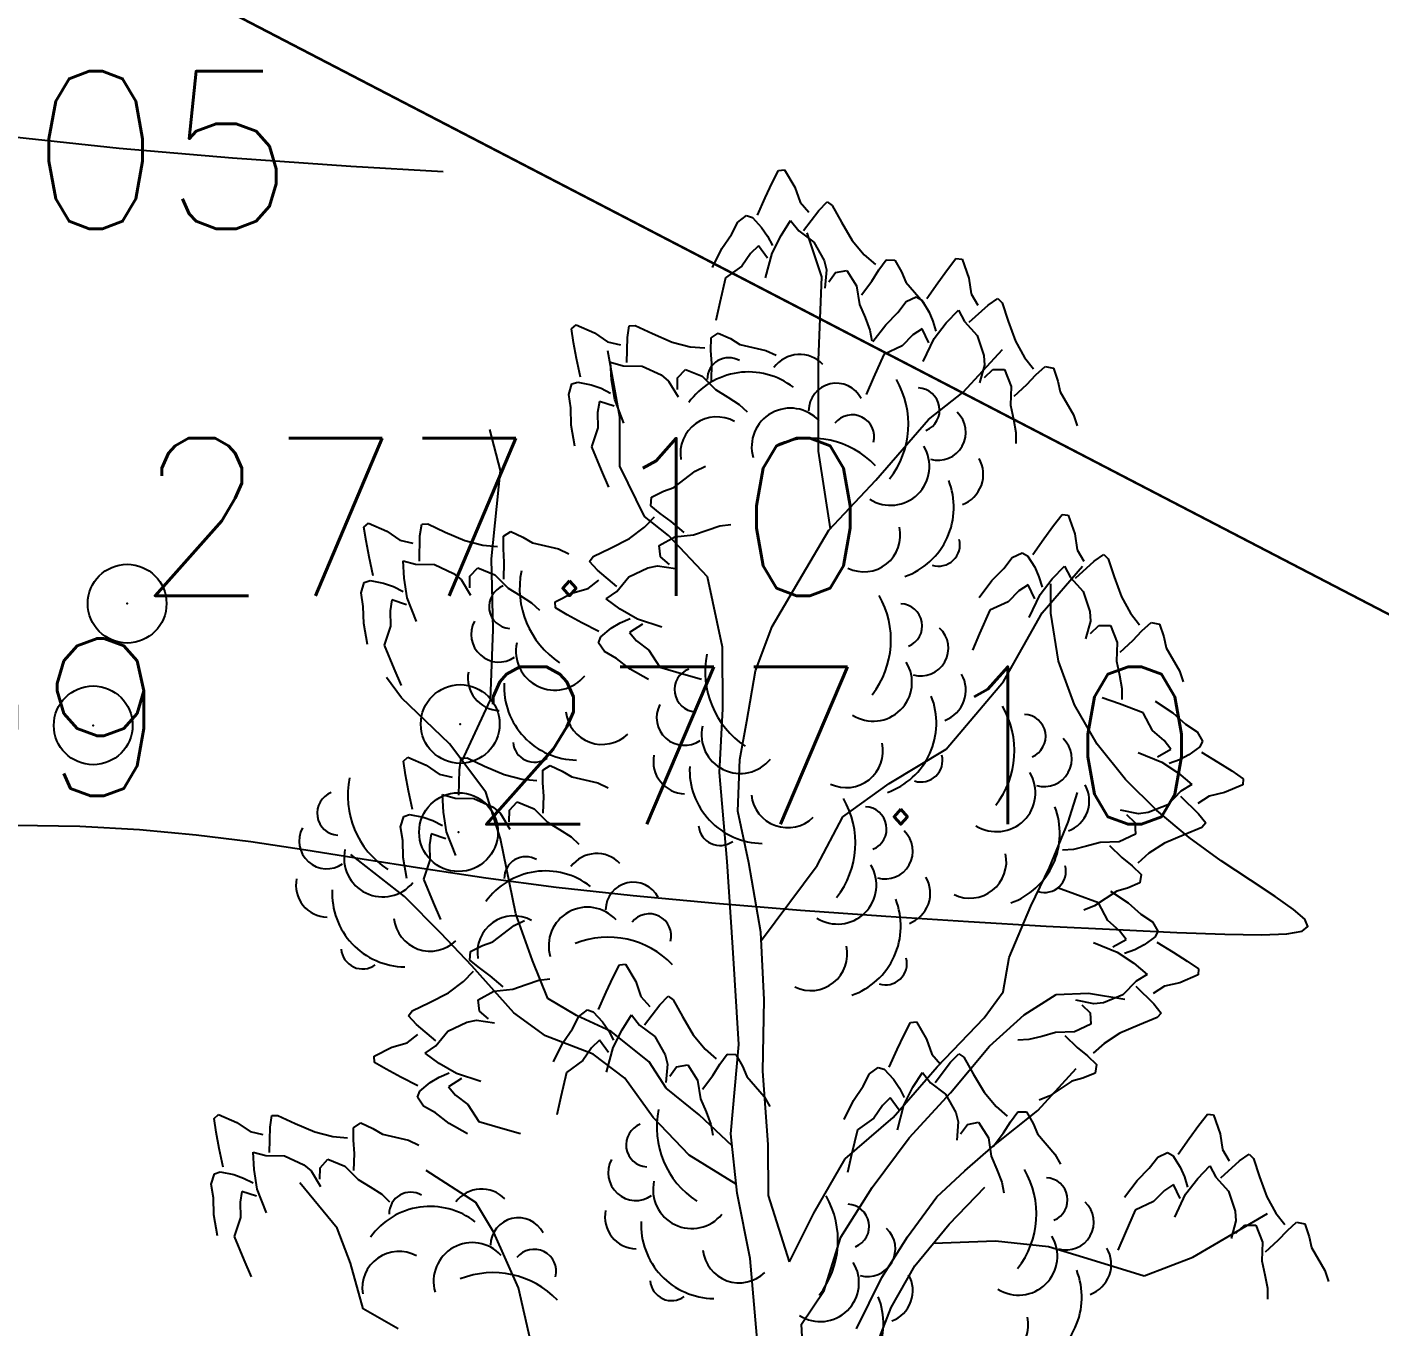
# Model space of a CAD drawing. Header units: millimetres. Extents: x 524954 to 526204, y 9523489 to 9524010.
# Drawn here: x 525268.13 to 525276.72, y 9523724.71 to 9523732.96 of the extents above; entities that cross this region are included whole.
import ezdxf

# ---------------------------------------------------------------- set-up
doc = ezdxf.new("R2010")
doc.units = ezdxf.units.MM
doc.header["$PDMODE"] = 32
doc.header["$PDSIZE"] = 0.5
doc.linetypes.add('ACAD_ISO12W100', pattern=[21, 12, -3, 0, -3, 0, -3])
for name, color, linetype in [('Arbre', 34, 'ACAD_ISO12W100'), ('Bord_Route_Existante', 6, 'Continuous'), ('CN_01_00', 3, 'Continuous'), ('TopoAlt', 3, 'Continuous'), ('TOPOJIS', 7, 'Continuous')]:
    doc.layers.add(name, color=color, linetype=linetype)
doc.layers.add('Bord_Route_Existante_POLY3D', color=6, linetype='Continuous', plot=False)
doc.styles.add('Simplex 1.0', font='Simplex.shx', dxfattribs={"width": 0.99, "height": 1})

# ---------------------------------------------------------------- blocks, each defined once
blk = doc.blocks.new('TCPOINT M')
at = {"color": 0}
blk.add_point((0, 0), dxfattribs=at)
at = {"layer": 'TopoAlt', "style": 'Simplex 1.0', "width": 0.99}
blk.add_attdef('ALT', (0.15, 0.15), '', height=1, dxfattribs=at)
blk = doc.blocks.new('v088')
at = {"color": 3, "linetype": 'Continuous'}
for p, q in [((-0.0239, 12.3184), (0.0161, 12.3965)), ((0.0161, 12.3965), (0.0546, 12.3999)), ((0.0546, 12.3999), (0.1184, 12.2906)), ((-0.0686, 12.2238), (-0.0239, 12.3184)), ((0.1184, 12.2906), (0.1522, 12.1952)), ((-0.1179, 12.1126), (-0.0686, 12.2238)), ((0.1522, 12.1952), (0.2074, 12.1313)), ((0.1746, 12.0155), (0.2717, 12.1435)), ((0.2717, 12.1435), (0.3242, 12.1966)), ((0.3242, 12.1966), (0.3557, 12.1751)), ((0.3557, 12.1751), (0.415, 12.0689)), ((-0.2828, 11.9912), (-0.2428, 12.0693)), ((-0.2428, 12.0693), (-0.1881, 12.111)), ((-0.1881, 12.111), (-0.1505, 12.0986)), ((-0.1505, 12.0986), (-0.0915, 12.0354)), ((-0.0915, 12.0354), (-0.0536, 11.98)), ((0.0317, 11.9844), (0.0922, 12.0781)), ((0.0922, 12.0781), (0.1437, 12.0135)), ((0.415, 12.0689), (0.4841, 11.9528)), ((-0.344, 11.9013), (-0.2828, 11.9912)), ((-0.0536, 11.98), (-0.0225, 11.9193)), ((-0.0252, 11.8718), (0.0317, 11.9844)), ((0.1437, 12.0135), (0.2395, 11.9416)), ((0.2395, 11.9416), (0.3048, 11.8248)), ((0.4841, 11.9528), (0.5601, 11.8616)), ((-0.4033, 11.7804), (-0.344, 11.9013)), ((-0.1618, 11.8694), (-0.2169, 11.7884)), ((-0.1123, 11.9179), (-0.1618, 11.8694)), ((-0.0542, 11.8389), (-0.1123, 11.9179)), ((-0.066, 11.7153), (-0.0252, 11.8718)), ((0.5601, 11.8616), (0.6304, 11.8005)), ((-0.2169, 11.7884), (-0.3202, 11.714)), ((0.3048, 11.8248), (0.32, 11.7651)), ((0.6527, 11.7656), (0.6994, 11.8293)), ((0.6994, 11.8293), (0.7544, 11.828)), ((0.7544, 11.828), (0.796, 11.7537)), ((1.0886, 11.7676), (1.1424, 11.8368)), ((1.1424, 11.8368), (1.1809, 11.833)), ((1.1809, 11.833), (1.2232, 11.7138)), ((-0.3202, 11.714), (-0.3572, 11.5582)), ((0.32, 11.7651), (0.3106, 11.6498)), ((0.3344, 11.6895), (0.378, 11.7487)), ((0.378, 11.7487), (0.4498, 11.7623)), ((0.4498, 11.7623), (0.5114, 11.6644)), ((0.5418, 11.6075), (0.6075, 11.6944)), ((0.6075, 11.6944), (0.6527, 11.7656)), ((0.796, 11.7537), (0.824, 11.6885)), ((0.824, 11.6885), (0.9344, 11.5607)), ((0.9578, 11.583), (1.027, 11.683)), ((1.027, 11.683), (1.0886, 11.7676)), ((1.2232, 11.7138), (1.2386, 11.6137)), ((0.5114, 11.6644), (0.5299, 11.5465)), ((1.2386, 11.6137), (1.2809, 11.5407)), ((-0.3572, 11.5582), (-0.3824, 11.4437)), ((0.5299, 11.5465), (0.5653, 11.4632)), ((0.7732, 11.4945), (0.827, 11.5637)), ((0.827, 11.5637), (0.8886, 11.5945)), ((0.8886, 11.5945), (0.9232, 11.5753)), ((0.9232, 11.5753), (0.9693, 11.5022)), ((0.9344, 11.5607), (0.97, 11.497)), ((1.2271, 11.433), (1.3463, 11.5407)), ((1.3463, 11.5407), (1.4079, 11.583)), ((1.4079, 11.583), (1.4348, 11.556)), ((1.4348, 11.556), (1.4733, 11.4406)), ((0.5653, 11.4632), (0.5962, 11.3829)), ((0.6962, 11.4176), (0.7732, 11.4945)), ((0.9693, 11.5022), (0.9963, 11.4406)), ((0.9963, 11.4406), (1.0155, 11.3753)), ((1.004, 11.3291), (1.0809, 11.4291)), ((1.0809, 11.4291), (1.1578, 11.5099)), ((1.1578, 11.5099), (1.1963, 11.4368)), ((1.1963, 11.4368), (1.2771, 11.3483)), ((1.4733, 11.4406), (1.5194, 11.3137)), ((-1.2987, 11.3921), (-1.2695, 11.4174)), ((-1.2853, 11.3054), (-1.2987, 11.3921)), ((-1.2695, 11.4174), (-1.1537, 11.3664)), ((-1.1537, 11.3664), (-1.0704, 11.3089)), ((-0.9434, 11.3371), (-0.9319, 11.4109)), ((-0.9319, 11.4109), (-0.8938, 11.412)), ((-0.8938, 11.412), (-0.7835, 11.3608)), ((-0.7835, 11.3608), (-0.6595, 11.3072)), ((-0.4126, 11.3334), (-0.3673, 11.3647)), ((-0.3673, 11.3647), (-0.2901, 11.3288)), ((0.5962, 11.3829), (0.6091, 11.3149)), ((0.6155, 11.3099), (0.6962, 11.4176)), ((0.8693, 11.3522), (0.8001, 11.2829)), ((0.927, 11.3906), (0.8693, 11.3522)), ((0.9693, 11.3022), (0.927, 11.3906)), ((1.2771, 11.3483), (1.3194, 11.2214)), ((-1.266, 11.2026), (-1.2853, 11.3054)), ((-1.0704, 11.3089), (-0.9882, 11.2895)), ((-0.9469, 11.1764), (-0.9434, 11.3371)), ((-0.6595, 11.3072), (-0.5444, 11.2779)), ((-0.5444, 11.2779), (-0.4516, 11.2697)), ((-0.4131, 11.2545), (-0.4126, 11.3334)), ((-0.4079, 11.1703), (-0.4131, 11.2545)), ((-0.2901, 11.3288), (-0.2291, 11.2925)), ((-0.2291, 11.2925), (-0.0648, 11.2537)), ((-0.0648, 11.2537), (0.0014, 11.223)), ((0.8001, 11.2829), (0.6847, 11.2291)), ((0.9347, 11.1829), (1.004, 11.3291)), ((1.5194, 11.3137), (1.5771, 11.2099)), ((-1.2408, 11.0836), (-1.266, 11.2026)), ((-1.0503, 11.1789), (-0.9708, 11.1567)), ((-1.0444, 11.0675), (-1.0503, 11.1789)), ((-0.4102, 11.0614), (-0.4079, 11.1703)), ((0.6847, 11.2291), (0.6193, 11.0829)), ((1.3194, 11.2214), (1.3232, 11.1598)), ((1.5771, 11.2099), (1.6348, 11.1368)), ((-0.9708, 11.1567), (-0.851, 11.1547)), ((-0.851, 11.1547), (-0.7296, 11.0984)), ((-0.7296, 11.0984), (-0.6822, 11.0589)), ((-0.6257, 11.0796), (-0.5755, 11.1328)), ((-0.5755, 11.1328), (-0.4682, 11.0896)), ((-0.4682, 11.0896), (-0.3841, 11.005)), ((0.6193, 11.0829), (0.5731, 10.9752)), ((1.3232, 11.1598), (1.2925, 11.0483)), ((1.3232, 11.0829), (1.3771, 11.1329)), ((1.3771, 11.1329), (1.4502, 11.1329)), ((1.4502, 11.1329), (1.4925, 11.0252)), ((1.5925, 11.0368), (1.6502, 11.0983)), ((1.6502, 11.0983), (1.7079, 11.1522)), ((1.7079, 11.1522), (1.7617, 11.1406)), ((1.7617, 11.1406), (1.7887, 11.0598)), ((-1.3166, 10.9752), (-1.2967, 11.0411)), ((-1.2967, 11.0411), (-1.2589, 11.0531)), ((-1.2589, 11.0531), (-1.1741, 11.0365)), ((-1.1741, 11.0365), (-1.1109, 11.0139)), ((-1.1109, 11.0139), (-1.0501, 10.983)), ((-1.0245, 10.9429), (-1.0444, 11.0675)), ((-0.6822, 11.0589), (-0.6222, 10.96)), ((-0.6263, 11.0061), (-0.6257, 11.0796)), ((-0.3841, 11.005), (-0.3065, 10.9583)), ((1.4925, 11.0252), (1.4886, 10.906)), ((1.5117, 10.9637), (1.5925, 11.0368)), ((1.7887, 11.0598), (1.8041, 10.9906)), ((-1.3032, 10.8885), (-1.3166, 10.9752)), ((-1.122, 10.9292), (-1.1336, 10.8608)), ((-1.0286, 10.8992), (-1.122, 10.9292)), ((-0.9657, 10.7922), (-1.0245, 10.9429)), ((-0.3065, 10.9583), (-0.2344, 10.9114)), ((-0.2344, 10.9114), (-0.1841, 10.8638)), ((1.8041, 10.9906), (1.8887, 10.8444)), ((-1.3, 10.7798), (-1.3032, 10.8885)), ((-1.1336, 10.8608), (-1.1308, 10.7629)), ((1.4886, 10.906), (1.5079, 10.8175)), ((1.8887, 10.8444), (1.9118, 10.7752)), ((-1.2771, 10.6471), (-1.3, 10.7798)), ((-1.1308, 10.7629), (-1.1708, 10.642)), ((1.5079, 10.8175), (1.5233, 10.7329)), ((1.5233, 10.7329), (1.5233, 10.6636)), ((-1.1708, 10.642), (-1.1094, 10.4942)), ((-1.1094, 10.4942), (-1.0628, 10.3867)), ((-0.648, 10.3846), (-0.514, 10.4875)), ((-0.514, 10.4875), (-0.4484, 10.5194)), ((-0.7957, 10.2682), (-0.7912, 10.3231)), ((-0.7912, 10.3231), (-0.7146, 10.3603)), ((-0.7146, 10.3603), (-0.648, 10.3846)), ((-0.7348, 10.218), (-0.7957, 10.2682)), ((-2.6162, 10.1323), (-2.587, 10.1577)), ((-2.587, 10.1577), (-2.4712, 10.1066)), ((-2.2608, 10.0773), (-2.2494, 10.1511)), ((-2.2494, 10.1511), (-2.2113, 10.1522)), ((-2.2113, 10.1522), (-2.101, 10.101)), ((-0.8359, 10.1311), (-0.7709, 10.1978)), ((-0.6662, 10.1688), (-0.7348, 10.218)), ((-0.5833, 10.0982), (-0.6662, 10.1688)), ((-0.4378, 10.1134), (-0.3559, 10.1397)), ((-0.3559, 10.1397), (-0.2873, 10.1487)), ((1.7002, 10.0578), (1.7617, 10.1424)), ((1.7617, 10.1424), (1.8156, 10.2117)), ((1.8156, 10.2117), (1.8541, 10.2078)), ((1.8541, 10.2078), (1.8964, 10.0886)), ((-2.6028, 10.0456), (-2.6162, 10.1323)), ((-2.4712, 10.1066), (-2.3879, 10.0492)), ((-2.2643, 9.9167), (-2.2608, 10.0773)), ((-2.101, 10.101), (-1.977, 10.0475)), ((-1.7305, 9.9947), (-1.7301, 10.0737)), ((-1.7301, 10.0737), (-1.6848, 10.1049)), ((-1.6848, 10.1049), (-1.6075, 10.069)), ((-1.6075, 10.069), (-1.5466, 10.0327)), ((-1.0512, 9.9981), (-0.9313, 10.0604)), ((-0.9313, 10.0604), (-0.8359, 10.1311)), ((-0.7431, 10.0152), (-0.6418, 10.0712)), ((-0.6418, 10.0712), (-0.5231, 10.0829)), ((-0.5231, 10.0829), (-0.4378, 10.1134)), ((1.631, 9.9578), (1.7002, 10.0578)), ((1.8964, 10.0886), (1.9118, 9.9886)), ((-2.5835, 9.9428), (-2.6028, 10.0456)), ((-2.3879, 10.0492), (-2.3057, 10.0298)), ((-1.977, 10.0475), (-1.8618, 10.0181)), ((-1.8618, 10.0181), (-1.7691, 10.0099)), ((-1.7254, 9.9105), (-1.7305, 9.9947)), ((-1.5466, 10.0327), (-1.3822, 9.9939)), ((-1.3822, 9.9939), (-1.316, 9.9632)), ((-1.1606, 9.945), (-1.0512, 9.9981)), ((-0.7336, 9.9427), (-0.7431, 10.0152)), ((1.5002, 9.9386), (1.5617, 9.9693)), ((1.5617, 9.9693), (1.5963, 9.9501)), ((1.9118, 9.9886), (1.9541, 9.9155)), ((-2.5582, 9.8238), (-2.5835, 9.9428)), ((-2.3678, 9.9191), (-2.2883, 9.8969)), ((-2.3619, 9.8077), (-2.3678, 9.9191)), ((-2.2883, 9.8969), (-2.1685, 9.895)), ((-2.1685, 9.895), (-2.0471, 9.8386)), ((-1.7277, 9.8016), (-1.7254, 9.9105)), ((-1.1838, 9.9148), (-1.1606, 9.945)), ((-1.1339, 9.8592), (-1.1838, 9.9148)), ((-0.8138, 9.874), (-0.7533, 9.8858)), ((-0.7533, 9.8858), (-0.6387, 9.8698)), ((-0.677, 9.8958), (-0.7336, 9.9427)), ((1.4463, 9.8693), (1.5002, 9.9386)), ((1.5963, 9.9501), (1.6425, 9.877)), ((1.7541, 9.8039), (1.831, 9.8847)), ((1.831, 9.8847), (1.8695, 9.8116)), ((1.9002, 9.8078), (2.0195, 9.9155)), ((2.0195, 9.9155), (2.081, 9.9578)), ((2.081, 9.9578), (2.1079, 9.9309)), ((2.1079, 9.9309), (2.1464, 9.8155)), ((-2.6142, 9.7814), (-2.5764, 9.7933)), ((-2.5764, 9.7933), (-2.4916, 9.7768)), ((-2.3419, 9.6831), (-2.3619, 9.8077)), ((-2.0471, 9.8386), (-1.9997, 9.7992)), ((-1.9997, 9.7992), (-1.9397, 9.7002)), ((-1.9438, 9.7464), (-1.9432, 9.8199)), ((-1.9432, 9.8199), (-1.893, 9.873)), ((-1.893, 9.873), (-1.7856, 9.8299)), ((-1.7856, 9.8299), (-1.7015, 9.7452)), ((-1.1923, 9.7429), (-1.1254, 9.7944)), ((-1.0116, 9.755), (-1.1339, 9.8592)), ((-1.0114, 9.724), (-0.9342, 9.8156)), ((-0.9342, 9.8156), (-0.8138, 9.874)), ((1.2886, 9.6847), (1.3694, 9.7924)), ((1.3694, 9.7924), (1.4463, 9.8693)), ((1.6425, 9.877), (1.6694, 9.8155)), ((1.6694, 9.8155), (1.6887, 9.7501)), ((1.6771, 9.7039), (1.7541, 9.8039)), ((1.8695, 9.8116), (1.9502, 9.7232)), ((2.1464, 9.8155), (2.1926, 9.6885)), ((-2.634, 9.7155), (-2.6142, 9.7814)), ((-2.6206, 9.6288), (-2.634, 9.7155)), ((-2.4916, 9.7768), (-2.4283, 9.7541)), ((-2.4283, 9.7541), (-2.3676, 9.7232)), ((-1.7015, 9.7452), (-1.624, 9.6985)), ((-1.4022, 9.6572), (-1.2895, 9.7147)), ((-1.2895, 9.7147), (-1.1923, 9.7429)), ((-1.0789, 9.6763), (-1.0114, 9.724)), ((1.5425, 9.727), (1.4733, 9.6578)), ((1.6002, 9.7655), (1.5425, 9.727)), ((1.6425, 9.677), (1.6002, 9.7655)), ((1.9502, 9.7232), (1.9925, 9.5962)), ((-2.6175, 9.52), (-2.6206, 9.6288)), ((-2.4395, 9.6694), (-2.4511, 9.6011)), ((-2.3461, 9.6395), (-2.4395, 9.6694)), ((-2.2831, 9.5325), (-2.3419, 9.6831)), ((-1.624, 9.6985), (-1.5519, 9.6516)), ((-1.5519, 9.6516), (-1.5015, 9.6041)), ((-1.401, 9.6186), (-1.4022, 9.6572)), ((-0.9888, 9.6106), (-1.0789, 9.6763)), ((1.4733, 9.6578), (1.3579, 9.6039)), ((1.6079, 9.5578), (1.6771, 9.7039)), ((2.1926, 9.6885), (2.2503, 9.5847)), ((-2.4511, 9.6011), (-2.4483, 9.5032)), ((-1.3254, 9.5742), (-1.401, 9.6186)), ((-1.2335, 9.5242), (-1.3254, 9.5742)), ((-0.9892, 9.5252), (-0.9269, 9.5527)), ((-0.8796, 9.5473), (-0.9888, 9.6106)), ((-0.7257, 9.4976), (-0.8796, 9.5473)), ((1.3579, 9.6039), (1.2925, 9.4577)), ((1.9964, 9.5347), (1.9656, 9.4231)), ((1.9925, 9.5962), (1.9964, 9.5347)), ((2.2503, 9.5847), (2.308, 9.5116)), ((-2.5946, 9.3874), (-2.6175, 9.52)), ((-2.4483, 9.5032), (-2.4883, 9.3823)), ((-1.1253, 9.4685), (-1.2335, 9.5242)), ((-1.1132, 9.4352), (-1.0467, 9.4905)), ((-1.0467, 9.4905), (-0.9892, 9.5252)), ((-0.8484, 9.5165), (-0.9306, 9.463)), ((-0.9306, 9.463), (-0.885, 9.4108)), ((1.2925, 9.4577), (1.2463, 9.35)), ((1.9964, 9.4577), (2.0502, 9.5077)), ((2.0502, 9.5077), (2.1233, 9.5077)), ((2.1233, 9.5077), (2.1656, 9.4)), ((2.2657, 9.4116), (2.3233, 9.4731)), ((2.3233, 9.4731), (2.381, 9.527)), ((2.381, 9.527), (2.4349, 9.5154)), ((2.4349, 9.5154), (2.4618, 9.4347)), ((-2.4883, 9.3823), (-2.4269, 9.2344)), ((-1.1278, 9.3984), (-1.1132, 9.4352)), ((-1.0892, 9.3413), (-1.1278, 9.3984)), ((-0.885, 9.4108), (-0.8073, 9.3511)), ((2.1656, 9.4), (2.1618, 9.2808)), ((2.1849, 9.3385), (2.2657, 9.4116)), ((2.4618, 9.4347), (2.4772, 9.3654)), ((2.4772, 9.3654), (2.5618, 9.2193)), ((-1.0136, 9.2969), (-1.0892, 9.3413)), ((-0.9273, 9.2307), (-1.0136, 9.2969)), ((-0.8073, 9.3511), (-0.7389, 9.2437)), ((2.1618, 9.2808), (2.181, 9.1923)), ((-2.4269, 9.2344), (-2.3802, 9.1269)), ((-0.81, 9.1646), (-0.9273, 9.2307)), ((-0.7389, 9.2437), (-0.5855, 9.1979)), ((-0.5855, 9.1979), (-0.4727, 9.1661)), ((2.181, 9.1923), (2.1964, 9.1077)), ((2.5618, 9.2193), (2.5849, 9.15)), ((2.1964, 9.1077), (2.1964, 9.0385)), ((2.1801, 9.009), (2.0697, 9.0483)), ((2.4064, 9.0272), (2.519, 8.9533)), ((2.3301, 8.953), (2.1801, 9.009)), ((2.3912, 8.8412), (2.3301, 8.953)), ((2.519, 8.9533), (2.6006, 8.8814)), ((2.6006, 8.8814), (2.6731, 8.832)), ((2.4646, 8.7765), (2.3912, 8.8412)), ((2.5067, 8.7213), (2.4646, 8.7765)), ((2.6731, 8.832), (2.7077, 8.7725)), ((2.7077, 8.7725), (2.6907, 8.7368)), ((2.2998, 8.7005), (2.4501, 8.6406)), ((2.421, 8.6735), (2.5067, 8.7213)), ((2.6207, 8.6861), (2.5609, 8.6554)), ((2.6907, 8.7368), (2.6207, 8.6861)), ((2.7005, 8.7027), (2.8047, 8.6399)), ((-2.3661, 8.6466), (-2.3369, 8.6719)), ((-2.3527, 8.5599), (-2.3661, 8.6466)), ((-2.3369, 8.6719), (-2.2212, 8.6209)), ((-2.2212, 8.6209), (-2.1379, 8.5634)), ((-2.0143, 8.4309), (-2.0108, 8.5916)), ((-2.0108, 8.5916), (-1.9993, 8.6654)), ((-1.9993, 8.6654), (-1.9613, 8.6665)), ((-1.9613, 8.6665), (-1.8509, 8.6153)), ((-1.8509, 8.6153), (-1.7269, 8.5617)), ((-1.4801, 8.5879), (-1.4347, 8.6192)), ((-1.4347, 8.6192), (-1.3575, 8.5833)), ((2.4501, 8.6406), (2.5548, 8.5702)), ((2.5609, 8.6554), (2.4969, 8.632)), ((2.8047, 8.6399), (2.8931, 8.5838)), ((-2.3334, 8.4571), (-2.3527, 8.5599)), ((-2.1379, 8.5634), (-2.0557, 8.544)), ((-1.7269, 8.5617), (-1.6118, 8.5324)), ((-1.6118, 8.5324), (-1.519, 8.5242)), ((-1.4805, 8.509), (-1.4801, 8.5879)), ((-1.4754, 8.4248), (-1.4805, 8.509)), ((-1.3575, 8.5833), (-1.2966, 8.547)), ((-1.2966, 8.547), (-1.1322, 8.5082)), ((-1.1322, 8.5082), (-1.066, 8.4775)), ((2.5548, 8.5702), (2.6402, 8.4985)), ((2.8931, 8.5838), (2.9656, 8.5345)), ((2.9656, 8.5345), (2.9641, 8.4958)), ((-2.3082, 8.3381), (-2.3334, 8.4571)), ((-2.1178, 8.4334), (-2.0382, 8.4112)), ((-2.1118, 8.322), (-2.1178, 8.4334)), ((-1.4776, 8.3159), (-1.4754, 8.4248)), ((2.5697, 8.4555), (2.4865, 8.3693)), ((2.5678, 8.4245), (2.6828, 8.3123)), ((2.6402, 8.4985), (2.5697, 8.4555)), ((2.749, 8.4244), (2.6787, 8.3776)), ((2.8478, 8.4461), (2.749, 8.4244)), ((2.9641, 8.4958), (2.8478, 8.4461)), ((-2.0382, 8.4112), (-1.9184, 8.4092)), ((-1.9184, 8.4092), (-1.7971, 8.3529)), ((-1.7971, 8.3529), (-1.7497, 8.3134)), ((-1.6937, 8.2606), (-1.6931, 8.3341)), ((-1.6931, 8.3341), (-1.643, 8.3873)), ((-1.643, 8.3873), (-1.5356, 8.3441)), ((-1.5356, 8.3441), (-1.4515, 8.2595)), ((2.3013, 8.3113), (2.188, 8.335)), ((2.4865, 8.3693), (2.3625, 8.3191)), ((-2.384, 8.2298), (-2.3641, 8.2956)), ((-2.3641, 8.2956), (-2.3264, 8.3076)), ((-2.3264, 8.3076), (-2.2415, 8.291)), ((-2.2415, 8.291), (-2.1783, 8.2684)), ((-2.1783, 8.2684), (-2.1175, 8.2375)), ((-2.0919, 8.1974), (-2.1118, 8.322)), ((-1.7497, 8.3134), (-1.6897, 8.2145)), ((-1.4515, 8.2595), (-1.374, 8.2128)), ((2.2245, 8.3065), (2.2778, 8.2559)), ((2.2778, 8.2559), (2.2824, 8.183)), ((2.3625, 8.3191), (2.3013, 8.3113)), ((2.6828, 8.3123), (2.7289, 8.2536)), ((2.7289, 8.2536), (2.7037, 8.225)), ((-2.3706, 8.1431), (-2.384, 8.2298)), ((-2.1895, 8.1837), (-2.2011, 8.1153)), ((-2.0961, 8.1537), (-2.1895, 8.1837)), ((-2.0331, 8.0467), (-2.0919, 8.1974)), ((-1.374, 8.2128), (-1.3019, 8.1659)), ((-1.3019, 8.1659), (-1.2515, 8.1184)), ((2.2824, 8.183), (2.1776, 8.1339)), ((2.591, 8.1793), (2.4672, 8.1253)), ((2.7037, 8.225), (2.591, 8.1793)), ((-2.3674, 8.0343), (-2.3706, 8.1431)), ((-2.2011, 8.1153), (-2.1982, 8.0174)), ((1.8878, 8.0848), (1.8187, 8.0804)), ((1.9713, 8.1055), (1.8878, 8.0848)), ((2.0584, 8.1303), (1.9713, 8.1055)), ((2.1776, 8.1339), (2.0584, 8.1303)), ((2.1174, 8.1109), (2.1954, 8.0349)), ((2.4672, 8.1253), (2.3672, 8.0611)), ((-2.3445, 7.9016), (-2.3674, 8.0343)), ((-2.1982, 8.0174), (-2.2383, 7.8966)), ((2.1954, 8.0349), (2.2605, 7.9811)), ((2.3672, 8.0611), (2.2979, 7.9989)), ((2.2605, 7.9811), (2.3179, 7.927)), ((2.3179, 7.927), (2.3098, 7.8725)), ((-2.2383, 7.8966), (-2.1768, 7.7487)), ((1.8965, 7.8022), (1.7861, 7.8414)), ((2.1627, 7.8208), (2.0222, 7.7271)), ((2.1227, 7.8203), (2.2353, 7.7465)), ((2.2308, 7.8405), (2.1627, 7.8208)), ((2.3098, 7.8725), (2.2308, 7.8405)), ((-2.1768, 7.7487), (-2.1302, 7.6412)), ((2.0465, 7.7461), (1.8965, 7.8022)), ((2.1075, 7.6343), (2.0465, 7.7461)), ((2.2353, 7.7465), (2.3169, 7.6746)), ((2.0222, 7.7271), (1.9545, 7.6997)), ((2.3169, 7.6746), (2.3894, 7.6252)), ((-1.7972, 7.4997), (-1.6632, 7.6026)), ((-1.6632, 7.6026), (-1.5976, 7.6345)), ((2.1809, 7.5696), (2.1075, 7.6343)), ((2.223, 7.5144), (2.1809, 7.5696)), ((2.3894, 7.6252), (2.424, 7.5657)), ((2.424, 7.5657), (2.407, 7.5299)), ((-1.9404, 7.4382), (-1.8638, 7.4754)), ((-1.8638, 7.4754), (-1.7972, 7.4997)), ((2.0162, 7.4937), (2.1664, 7.4338)), ((2.1373, 7.4666), (2.223, 7.5144)), ((2.337, 7.4793), (2.2772, 7.4485)), ((2.407, 7.5299), (2.337, 7.4793)), ((2.4169, 7.4959), (2.521, 7.4331)), ((-1.9448, 7.3833), (-1.9404, 7.4382)), ((2.1664, 7.4338), (2.2711, 7.3633)), ((2.2772, 7.4485), (2.2132, 7.4252)), ((2.521, 7.4331), (2.6094, 7.377)), ((-1.985, 7.2461), (-1.9201, 7.3129)), ((-1.8839, 7.3331), (-1.9448, 7.3833)), ((-1.8154, 7.2839), (-1.8839, 7.3331)), ((-1.0336, 7.2746), (-0.9936, 7.3527)), ((-0.9936, 7.3527), (-0.9551, 7.3561)), ((-0.9551, 7.3561), (-0.8913, 7.2468)), ((2.2711, 7.3633), (2.3565, 7.2916)), ((2.6094, 7.377), (2.6819, 7.3276)), ((2.6819, 7.3276), (2.6805, 7.289)), ((-2.0805, 7.1754), (-1.985, 7.2461)), ((-1.7325, 7.2133), (-1.8154, 7.2839)), ((-1.6722, 7.1979), (-1.587, 7.2285)), ((-1.587, 7.2285), (-1.5051, 7.2548)), ((-1.5051, 7.2548), (-1.4365, 7.2638)), ((-1.0783, 7.18), (-1.0336, 7.2746)), ((-0.8913, 7.2468), (-0.8575, 7.1514)), ((2.286, 7.2486), (2.2028, 7.1624)), ((2.2841, 7.2177), (2.3991, 7.1055)), ((2.3565, 7.2916), (2.286, 7.2486)), ((2.4653, 7.2176), (2.395, 7.1707)), ((2.5641, 7.2392), (2.4653, 7.2176)), ((2.6805, 7.289), (2.5641, 7.2392)), ((-2.2004, 7.1132), (-2.0805, 7.1754)), ((-1.8923, 7.1303), (-1.791, 7.1862)), ((-1.8828, 7.0578), (-1.8923, 7.1303)), ((-1.791, 7.1862), (-1.6722, 7.1979)), ((-1.1277, 7.0688), (-1.0783, 7.18)), ((-0.8575, 7.1514), (-0.8023, 7.0875)), ((-0.7381, 7.0997), (-0.6855, 7.1528)), ((-0.6855, 7.1528), (-0.654, 7.1313)), ((-0.654, 7.1313), (-0.5947, 7.0251)), ((2.2028, 7.1624), (2.0788, 7.1122)), ((-2.333, 7.0298), (-2.3098, 7.06)), ((-2.3098, 7.06), (-2.2004, 7.1132)), ((-1.8262, 7.0109), (-1.8828, 7.0578)), ((-1.2526, 7.0255), (-1.1978, 7.0672)), ((-1.1978, 7.0672), (-1.1602, 7.0548)), ((-1.1602, 7.0548), (-1.1012, 6.9916)), ((-0.8351, 6.9716), (-0.7381, 7.0997)), ((2.0176, 7.1045), (1.9044, 7.1282)), ((1.9408, 7.0996), (1.9941, 7.049)), ((1.9941, 7.049), (1.9988, 6.9761)), ((2.0788, 7.1122), (2.0176, 7.1045)), ((2.3991, 7.1055), (2.4452, 7.0467)), ((2.4452, 7.0467), (2.4201, 7.0181)), ((-2.283, 6.9743), (-2.333, 7.0298)), ((-2.1607, 6.8701), (-2.283, 6.9743)), ((-2.0833, 6.9307), (-1.963, 6.9891)), ((-1.963, 6.9891), (-1.9025, 7.0009)), ((-1.9025, 7.0009), (-1.7879, 6.9849)), ((-1.2925, 6.9474), (-1.2526, 7.0255)), ((-1.1012, 6.9916), (-1.0633, 6.9361)), ((-0.978, 6.9406), (-0.9175, 7.0343)), ((-0.9175, 7.0343), (-0.8661, 6.9697)), ((-0.8661, 6.9697), (-0.7702, 6.8978)), ((-0.5947, 7.0251), (-0.5257, 6.909)), ((0.8128, 6.9092), (0.8527, 6.9872)), ((0.8527, 6.9872), (0.8913, 6.9906)), ((0.8913, 6.9906), (0.9551, 6.8814)), ((1.9988, 6.9761), (1.8939, 6.9271)), ((2.3073, 6.9725), (2.1835, 6.9184)), ((2.4201, 7.0181), (2.3073, 6.9725)), ((-2.3415, 6.858), (-2.2745, 6.9095)), ((-2.1606, 6.8391), (-2.0833, 6.9307)), ((-1.3538, 6.8575), (-1.2925, 6.9474)), ((-1.122, 6.8741), (-1.1715, 6.8255)), ((-1.0639, 6.7951), (-1.122, 6.8741)), ((-1.0633, 6.9361), (-1.0322, 6.8755)), ((-1.0349, 6.828), (-0.978, 6.9406)), ((-0.7702, 6.8978), (-0.705, 6.781)), ((-0.5257, 6.909), (-0.4496, 6.8178)), ((0.7681, 6.8145), (0.8128, 6.9092)), ((0.9551, 6.8814), (0.9888, 6.786)), ((1.6041, 6.8779), (1.535, 6.8736)), ((1.6876, 6.8986), (1.6041, 6.8779)), ((1.7747, 6.9234), (1.6876, 6.8986)), ((1.8939, 6.9271), (1.7747, 6.9234)), ((1.8337, 6.904), (1.9118, 6.828)), ((2.1835, 6.9184), (2.0835, 6.8543)), ((-2.5514, 6.7723), (-2.4387, 6.8298)), ((-2.4387, 6.8298), (-2.3415, 6.858)), ((-2.228, 6.7914), (-2.1606, 6.8391)), ((-2.1379, 6.7256), (-2.228, 6.7914)), ((-1.413, 6.7366), (-1.3538, 6.8575)), ((-1.1715, 6.8255), (-1.2266, 6.7446)), ((-1.0757, 6.6715), (-1.0349, 6.828)), ((-0.4496, 6.8178), (-0.3793, 6.7567)), ((0.7187, 6.7034), (0.7681, 6.8145)), ((0.9888, 6.786), (1.0441, 6.7221)), ((1.1083, 6.7343), (1.1609, 6.7873)), ((1.1609, 6.7873), (1.1923, 6.7659)), ((1.9118, 6.828), (1.9768, 6.7743)), ((2.0835, 6.8543), (2.0142, 6.7921)), ((-2.5502, 6.7337), (-2.5514, 6.7723)), ((-2.4746, 6.6893), (-2.5502, 6.7337)), ((-2.0288, 6.6624), (-2.1379, 6.7256)), ((-1.2266, 6.7446), (-1.3299, 6.6702)), ((-0.705, 6.781), (-0.6897, 6.7213)), ((-0.6897, 6.7213), (-0.6991, 6.6059)), ((-0.6753, 6.6457), (-0.6318, 6.7049)), ((-0.6318, 6.7049), (-0.56, 6.7185)), ((-0.56, 6.7185), (-0.4983, 6.6206)), ((-0.4022, 6.6506), (-0.357, 6.7218)), ((-0.357, 6.7218), (-0.3104, 6.7855)), ((-0.3104, 6.7855), (-0.2553, 6.7842)), ((-0.2553, 6.7842), (-0.2138, 6.7099)), ((-0.2138, 6.7099), (-0.1857, 6.6447)), ((0.5938, 6.6601), (0.6485, 6.7018)), ((0.6485, 6.7018), (0.6861, 6.6893)), ((1.0112, 6.6062), (1.1083, 6.7343)), ((1.1923, 6.7659), (1.2517, 6.6597)), ((1.9768, 6.7743), (2.0342, 6.7201)), ((2.0342, 6.7201), (2.0261, 6.6656)), ((-2.3827, 6.6392), (-2.4746, 6.6893)), ((-2.2745, 6.5836), (-2.3827, 6.6392)), ((-2.1959, 6.6055), (-2.1384, 6.6402)), ((-2.1384, 6.6402), (-2.076, 6.6678)), ((-1.9976, 6.6315), (-2.0798, 6.5781)), ((-1.8748, 6.6127), (-2.0288, 6.6624)), ((-1.3299, 6.6702), (-1.3669, 6.5144)), ((-0.4983, 6.6206), (-0.4798, 6.5027)), ((-0.4679, 6.5637), (-0.4022, 6.6506)), ((-0.1857, 6.6447), (-0.0753, 6.5169)), ((0.5538, 6.582), (0.5938, 6.6601)), ((0.6861, 6.6893), (0.7451, 6.6262)), ((0.7451, 6.6262), (0.7831, 6.5707)), ((0.8684, 6.5752), (0.9289, 6.6689)), ((0.9289, 6.6689), (0.9803, 6.6043)), ((1.2517, 6.6597), (1.3207, 6.5436)), ((1.9472, 6.6337), (1.879, 6.6139)), ((2.0261, 6.6656), (1.9472, 6.6337)), ((-2.2769, 6.5134), (-2.2624, 6.5503)), ((-2.2624, 6.5503), (-2.1959, 6.6055)), ((-2.0798, 6.5781), (-2.0342, 6.5259)), ((0.4926, 6.4921), (0.5538, 6.582)), ((0.7831, 6.5707), (0.8142, 6.5101)), ((0.8114, 6.4626), (0.8684, 6.5752)), ((0.9803, 6.6043), (1.0762, 6.5324)), ((1.0762, 6.5324), (1.1414, 6.4156)), ((1.3207, 6.5436), (1.3968, 6.4523)), ((1.879, 6.6139), (1.7385, 6.5203)), ((-2.2384, 6.4564), (-2.2769, 6.5134)), ((-2.1628, 6.412), (-2.2384, 6.4564)), ((-2.0342, 6.5259), (-1.9565, 6.4662)), ((-1.9565, 6.4662), (-1.8881, 6.3588)), ((-1.3669, 6.5144), (-1.3922, 6.3999)), ((-0.4798, 6.5027), (-0.4444, 6.4194)), ((-0.0753, 6.5169), (-0.0397, 6.4532)), ((0.4333, 6.3712), (0.4926, 6.4921)), ((0.6749, 6.4601), (0.6198, 6.3792)), ((0.7244, 6.5087), (0.6749, 6.4601)), ((0.7824, 6.4297), (0.7244, 6.5087)), ((0.7707, 6.306), (0.8114, 6.4626)), ((1.3968, 6.4523), (1.4671, 6.3913)), ((1.7385, 6.5203), (1.6708, 6.4929)), ((-3.5682, 6.3771), (-3.539, 6.4025)), ((-3.5548, 6.2904), (-3.5682, 6.3771)), ((-3.539, 6.4025), (-3.4232, 6.3514)), ((-3.2129, 6.3221), (-3.2014, 6.3959)), ((-3.2014, 6.3959), (-3.1633, 6.397)), ((-3.1633, 6.397), (-3.053, 6.3458)), ((-2.0765, 6.3457), (-2.1628, 6.412)), ((-1.8881, 6.3588), (-1.7347, 6.313)), ((-0.4444, 6.4194), (-0.4135, 6.3391)), ((0.6198, 6.3792), (0.5164, 6.3047)), ((1.1414, 6.4156), (1.1567, 6.3559)), ((1.4894, 6.3564), (1.536, 6.4201)), ((1.536, 6.4201), (1.5911, 6.4188)), ((1.5911, 6.4188), (1.6326, 6.3444)), ((2.6849, 6.3343), (2.7388, 6.4036)), ((2.7388, 6.4036), (2.7772, 6.3997)), ((2.7772, 6.3997), (2.8196, 6.2805)), ((-3.5355, 6.1876), (-3.5548, 6.2904)), ((-3.4232, 6.3514), (-3.3399, 6.2939)), ((-3.3399, 6.2939), (-3.2577, 6.2746)), ((-3.2164, 6.1615), (-3.2129, 6.3221)), ((-3.053, 6.3458), (-2.929, 6.2922)), ((-2.929, 6.2922), (-2.8139, 6.2629)), ((-2.6826, 6.2395), (-2.6821, 6.3185)), ((-2.6821, 6.3185), (-2.6368, 6.3497)), ((-2.6368, 6.3497), (-2.5596, 6.3138)), ((-2.5596, 6.3138), (-2.4986, 6.2775)), ((-2.4986, 6.2775), (-2.3343, 6.2387)), ((-1.9592, 6.2797), (-2.0765, 6.3457)), ((-1.7347, 6.313), (-1.6219, 6.2812)), ((-0.4135, 6.3391), (-0.4006, 6.2711)), ((0.5164, 6.3047), (0.4795, 6.1489)), ((1.1567, 6.3559), (1.1472, 6.2405)), ((1.171, 6.2803), (1.2146, 6.3394)), ((1.2146, 6.3394), (1.2864, 6.3531)), ((1.2864, 6.3531), (1.3481, 6.2552)), ((1.3784, 6.1983), (1.4442, 6.2852)), ((1.4442, 6.2852), (1.4894, 6.3564)), ((1.6326, 6.3444), (1.6606, 6.2793)), ((1.6606, 6.2793), (1.771, 6.1515)), ((2.6234, 6.2497), (2.6849, 6.3343)), ((2.8196, 6.2805), (2.8349, 6.1805)), ((-3.5103, 6.0686), (-3.5355, 6.1876)), ((-2.8139, 6.2629), (-2.7211, 6.2547)), ((-2.6774, 6.1553), (-2.6826, 6.2395)), ((-2.3343, 6.2387), (-2.2681, 6.208)), ((1.3481, 6.2552), (1.3665, 6.1373)), ((2.5541, 6.1497), (2.6234, 6.2497)), ((-3.3198, 6.1639), (-3.2403, 6.1417)), ((-3.3139, 6.0525), (-3.3198, 6.1639)), ((-3.2403, 6.1417), (-3.1205, 6.1398)), ((-3.1205, 6.1398), (-2.9991, 6.0834)), ((-2.8952, 6.0647), (-2.845, 6.1178)), ((-2.845, 6.1178), (-2.7377, 6.0747)), ((-2.6797, 6.0464), (-2.6774, 6.1553)), ((0.4795, 6.1489), (0.4542, 6.0345)), ((1.3665, 6.1373), (1.4019, 6.054)), ((1.771, 6.1515), (1.8066, 6.0878)), ((2.3695, 6.0612), (2.4234, 6.1305)), ((2.4234, 6.1305), (2.4849, 6.1612)), ((2.4849, 6.1612), (2.5195, 6.142)), ((2.5195, 6.142), (2.5657, 6.0689)), ((2.8234, 5.9997), (2.9427, 6.1074)), ((2.8349, 6.1805), (2.8773, 6.1074)), ((2.9427, 6.1074), (3.0042, 6.1497)), ((3.0042, 6.1497), (3.0311, 6.1228)), ((3.0311, 6.1228), (3.0696, 6.0074)), ((-3.5861, 5.9603), (-3.5662, 6.0262)), ((-3.5662, 6.0262), (-3.5284, 6.0381)), ((-3.5284, 6.0381), (-3.4436, 6.0215)), ((-3.4436, 6.0215), (-3.3804, 5.9989)), ((-3.294, 5.9279), (-3.3139, 6.0525)), ((-2.9991, 6.0834), (-2.9517, 6.044)), ((-2.9517, 6.044), (-2.8917, 5.945)), ((-2.8958, 5.9912), (-2.8952, 6.0647)), ((-2.7377, 6.0747), (-2.6536, 5.99)), ((1.4019, 6.054), (1.4328, 5.9737)), ((2.2926, 5.9843), (2.3695, 6.0612)), ((2.5657, 6.0689), (2.5926, 6.0074)), ((2.6772, 5.9958), (2.7542, 6.0766)), ((2.7542, 6.0766), (2.7926, 6.0035)), ((-3.5727, 5.8736), (-3.5861, 5.9603)), ((-3.3804, 5.9989), (-3.3196, 5.968)), ((-3.2352, 5.7773), (-3.294, 5.9279)), ((-2.6536, 5.99), (-2.576, 5.9433)), ((-2.576, 5.9433), (-2.5039, 5.8964)), ((1.4328, 5.9737), (1.4458, 5.9057)), ((2.2118, 5.8766), (2.2926, 5.9843)), ((2.5234, 5.9574), (2.4657, 5.9189)), ((2.5657, 5.8689), (2.5234, 5.9574)), ((2.5926, 6.0074), (2.6118, 5.942)), ((2.6003, 5.8958), (2.6772, 5.9958)), ((2.7926, 6.0035), (2.8734, 5.9151)), ((3.0696, 6.0074), (3.1158, 5.8804)), ((-3.5695, 5.7648), (-3.5727, 5.8736)), ((-3.3915, 5.9142), (-3.4031, 5.8459)), ((-3.4031, 5.8459), (-3.4003, 5.748)), ((-3.2981, 5.8843), (-3.3915, 5.9142)), ((-2.5039, 5.8964), (-2.4536, 5.8489)), ((2.3964, 5.8497), (2.281, 5.7958)), ((2.4657, 5.9189), (2.3964, 5.8497)), ((2.5311, 5.7497), (2.6003, 5.8958)), ((2.8734, 5.9151), (2.9157, 5.7881)), ((3.1158, 5.8804), (3.1734, 5.7766)), ((-3.5466, 5.6322), (-3.5695, 5.7648)), ((2.281, 5.7958), (2.2156, 5.6496)), ((2.9157, 5.7881), (2.9196, 5.7266)), ((3.1734, 5.7766), (3.2311, 5.7035)), ((-3.4003, 5.748), (-3.4403, 5.6271)), ((2.9196, 5.7266), (2.8888, 5.615)), ((2.9196, 5.6496), (2.9734, 5.6996)), ((2.9734, 5.6996), (3.0465, 5.6996)), ((3.0465, 5.6996), (3.0888, 5.5919)), ((3.2465, 5.665), (3.3042, 5.7189)), ((3.3042, 5.7189), (3.3581, 5.7073)), ((3.3581, 5.7073), (3.385, 5.6266)), ((-3.4403, 5.6271), (-3.3789, 5.4792)), ((2.2156, 5.6496), (2.1695, 5.5419)), ((3.0888, 5.5919), (3.085, 5.4727)), ((3.1081, 5.5304), (3.1888, 5.6035)), ((3.1888, 5.6035), (3.2465, 5.665)), ((3.385, 5.6266), (3.4004, 5.5573)), ((3.4004, 5.5573), (3.485, 5.4112)), ((-3.3789, 5.4792), (-3.3323, 5.3717)), ((3.085, 5.4727), (3.1042, 5.3842)), ((3.1042, 5.3842), (3.1196, 5.2996)), ((3.485, 5.4112), (3.5081, 5.3419)), ((3.1196, 5.2996), (3.1196, 5.2304))]:
    blk.add_line(p, q, dxfattribs=at)
at = {"linetype": 'Continuous'}
for p, q in [((0.2897, 11.7219), (0.1969, 11.9998)), ((0.2697, 11.1929), (0.2897, 11.7219)), ((1.1882, 10.9882), (1.4374, 11.2608)), ((-0.9914, 10.8307), (-1.0686, 11.252)), ((0.2693, 10.6145), (0.2697, 11.1929)), ((0.9679, 10.8157), (1.1882, 10.9882)), ((-0.9911, 10.5198), (-0.9914, 10.8307)), ((-1.7492, 10.4915), (-1.8168, 10.7513)), ((0.6339, 10.4293), (0.9679, 10.8157)), ((0.3448, 10.1217), (0.2693, 10.6145)), ((-1.8059, 9.9306), (-1.7492, 10.4915)), ((-0.8352, 10.1996), (-0.9911, 10.5198)), ((0.3358, 10.1122), (0.6339, 10.4293)), ((-0.6834, 10.0784), (-0.8352, 10.1996)), ((-0.4354, 9.8162), (-0.6834, 10.0784)), ((0.1676, 9.8288), (0.3358, 10.1122)), ((-1.7966, 9.483), (-1.8059, 9.9306)), ((1.6901, 9.587), (1.945, 9.8846)), ((-0.339, 9.3704), (-0.4354, 9.8162)), ((-0.0246, 9.5014), (0.1676, 9.8288)), ((1.4442, 9.1527), (1.6901, 9.587)), ((-1.8121, 9.0349), (-1.7966, 9.483)), ((-0.1306, 9.2193), (-0.0246, 9.5014)), ((-0.337, 8.9787), (-0.339, 9.3704)), ((-0.1861, 8.901), (-0.1306, 9.2193)), ((-2.3783, 9.048), (-2.4742, 9.1766)), ((1.08, 8.7222), (1.4442, 9.1527)), ((-2.0737, 8.7558), (-2.3783, 9.048)), ((-1.992, 8.6473), (-1.8121, 9.0349)), ((-0.3597, 8.574), (-0.337, 8.9787)), ((-0.2308, 8.6575), (-0.1861, 8.901)), ((-1.8434, 8.4497), (-2.0737, 8.7558)), ((0.7177, 8.5032), (1.08, 8.7222)), ((-0.2426, 8.3277), (-0.2308, 8.6575)), ((-0.3105, 8.0091), (-0.3597, 8.574)), ((-1.7501, 8.1531), (-1.8434, 8.4497)), ((0.4236, 8.2918), (0.7177, 8.5032)), ((1.8546, 8.2596), (1.9129, 8.4473)), ((-0.1735, 7.9995), (-0.2426, 8.3277)), ((0.2621, 7.9837), (0.4236, 8.2918)), ((1.7363, 7.971), (1.8546, 8.2596)), ((-1.6531, 7.6763), (-1.7501, 8.1531)), ((-2.3581, 7.786), (-2.6995, 8.0525)), ((-0.2742, 7.4626), (-0.3105, 8.0091)), ((-0.0959, 7.5596), (-0.1735, 7.9995)), ((-0.0934, 7.5087), (0.2621, 7.9837)), ((1.617, 7.726), (1.7363, 7.971)), ((-2.1294, 7.5544), (-2.3581, 7.786)), ((-1.5474, 7.38), (-1.6531, 7.6763)), ((1.4808, 7.3998), (1.617, 7.726)), ((-0.0745, 7.1309), (-0.0959, 7.5596)), ((-1.9323, 7.3471), (-2.1294, 7.5544)), ((-0.2365, 6.8477), (-0.2742, 7.4626)), ((1.4418, 7.1813), (1.4808, 7.3998)), ((-1.6648, 7.048), (-1.9323, 7.3471)), ((-1.4491, 7.1395), (-1.5474, 7.38)), ((-1.2665, 7.0314), (-1.4491, 7.1395)), ((-0.0837, 6.6768), (-0.0745, 7.1309)), ((1.3209, 7.0171), (1.4418, 7.1813)), ((1.5755, 7.0348), (1.778, 7.1634)), ((1.778, 7.1634), (1.983, 7.1739)), ((1.983, 7.1739), (2.2139, 7.1352)), ((-1.4628, 6.9029), (-1.6648, 7.048)), ((-1.0467, 6.9303), (-1.2665, 7.0314)), ((1.0227, 6.7061), (1.3209, 7.0171)), ((1.3557, 6.8374), (1.5755, 7.0348)), ((-1.1618, 6.7848), (-1.4628, 6.9029)), ((-0.8063, 6.7363), (-1.0467, 6.9303)), ((-0.2869, 6.2807), (-0.2365, 6.8477)), ((1.107, 6.54), (1.3557, 6.8374)), ((-0.9597, 6.6336), (-1.1618, 6.7848)), ((-0.6972, 6.5707), (-0.8063, 6.7363)), ((0.7433, 6.3831), (1.0227, 6.7061)), ((-0.7803, 6.3824), (-0.9597, 6.6336)), ((-0.0491, 6.2111), (-0.0837, 6.6768)), ((1.6628, 6.4272), (1.906, 6.6935)), ((-0.4884, 6.4009), (-0.6972, 6.5707)), ((0.8455, 6.2546), (1.107, 6.54)), ((-0.5514, 6.1446), (-0.7803, 6.3824)), ((-0.2789, 6.2036), (-0.4884, 6.4009)), ((0.4379, 6.1217), (0.7433, 6.3831)), ((1.3814, 6.2037), (1.6628, 6.4272)), ((-0.2479, 5.9022), (-0.2869, 6.2807)), ((-0.0486, 5.8877), (-0.0491, 6.2111)), ((0.6096, 5.9388), (0.8455, 6.2546)), ((1.1982, 6.0444), (1.3814, 6.2037)), ((-0.2539, 5.9607), (-0.5514, 6.1446)), ((0.2399, 5.7756), (0.4379, 6.1217)), ((-1.9071, 5.8427), (-2.2223, 6.0475)), ((1.0213, 5.879), (1.1982, 6.0444)), ((-2.7868, 5.6812), (-3.0229, 5.9686)), ((0.4109, 5.6237), (0.6096, 5.9388)), ((1.0995, 5.7065), (1.3247, 5.9413)), ((-1.7911, 5.6523), (-1.9071, 5.8427)), ((-0.1646, 5.4873), (-0.2479, 5.9022)), ((0.0846, 5.4676), (-0.0486, 5.8877)), ((0.8338, 5.6263), (1.0213, 5.879)), ((0.0846, 5.4676), (0.2399, 5.7756)), ((2.6462, 5.4963), (3.1193, 5.7735)), ((-2.7013, 5.4591), (-2.7868, 5.6812)), ((0.8812, 5.4407), (1.0995, 5.7065)), ((-1.6346, 5.3011), (-1.7911, 5.6523)), ((0.3061, 5.2857), (0.4109, 5.6237)), ((0.6713, 5.3679), (0.8338, 5.6263)), ((1.0006, 5.5861), (1.394, 5.6007)), ((1.394, 5.6007), (1.7306, 5.5642)), ((1.7306, 5.5642), (1.9997, 5.4827)), ((-2.6206, 5.1685), (-2.7013, 5.4591)), ((-0.1073, 4.8293), (-0.1646, 5.4873)), ((0.7312, 5.1764), (0.8812, 5.4407)), ((1.9997, 5.4827), (2.3377, 5.3779)), ((2.3377, 5.3779), (2.6462, 5.4963)), ((0.5102, 5.0412), (0.6713, 5.3679)), ((-1.5592, 4.9668), (-1.6346, 5.3011)), ((0.1613, 5.0712), (0.3061, 5.2857)), ((-2.4003, 5.0425), (-2.6206, 5.1685)), ((0.6191, 4.888), (0.7312, 5.1764)), ((0.1717, 4.8724), (0.1613, 5.0712))]:
    blk.add_line(p, q, dxfattribs=at)
at = {"color": 3, "linetype": 'Continuous'}
for centre, major_axis, start_param, end_param in [((-0.3005, 11.0717), (0.0964, 0.0964), 0.254619, 2.377018), ((0.1501, 11.0237), (0.1445, 0.1445), 6.263619, 7.998733), ((-0.1756, 10.6509), (0.3298, 0.3298), 0.12682, 1.733702), ((0.3829, 10.8698), (-0.1246, 0.1246), 4.396235, 7.060094), ((0.2754, 10.7857), (0.3995, 0.3995), 4.836335, 6.022049), ((0.8987, 10.8757), (0.099, 0.099), 4.31771, 7.031286), ((0.0911, 10.6412), (0.1741, 0.1741), 6.236163, 8.918901), ((-0.3757, 10.5998), (0.1641, 0.1641), 0.282297, 2.520721), ((0.4834, 10.7051), (-0.099, 0.099), 3.680741, 6.394318), ((1.0287, 10.7332), (-0.1246, 0.1246), 2.081137, 4.744996), ((0.2226, 10.1318), (-0.3995, 0.3995), 4.689978, 5.875693), ((0.7276, 10.5169), (-0.1741, 0.1741), 1.793126, 4.475865), ((1.1114, 10.4666), (-0.1445, 0.1445), 2.713295, 4.448408), ((0.6623, 10.2582), (-0.3298, 0.3298), 2.69514, 4.302022), ((0.5573, 10.0804), (0.1641, 0.1641), 3.478918, 5.717341), ((1.0314, 10.0206), (0.0964, 0.0964), 3.62262, 5.745019), ((-1.0632, 9.7428), (0.3995, 0.3995), 2.158504, 3.344219), ((-1.6825, 9.6282), (-0.099, 0.099), -0.421529, 2.292047), ((0.1648, 9.4153), (0.3995, 0.3995), 4.836335, 6.022049), ((0.7881, 9.5054), (-0.099, 0.099), 2.746913, 5.46049), ((-1.7599, 9.4514), (-0.1246, 0.1246), 0.293965, 2.957824), ((0.9181, 9.3628), (0.1246, 0.1246), 3.651933, 6.315792), ((-1.4053, 9.3432), (0.1741, 0.1741), 2.133893, 4.816631), ((0.1148, 9.2139), (-0.3995, 0.3995), 0.587708, 1.773422), ((-1.7527, 9.1724), (-0.1445, 0.1445), 0.590553, 2.325666), ((-0.5045, 9.0993), (0.099, 0.099), 1.149268, 3.862844), ((0.617, 9.1466), (-0.1741, 0.1741), 1.793126, 4.475865), ((1.0008, 9.0963), (-0.1445, 0.1445), 2.713295, 4.448408), ((-1.2605, 9.1191), (0.3298, 0.3298), 2.307735, 3.914618), ((0.5518, 8.8878), (-0.3298, 0.3298), 2.69514, 4.302022), ((-1.1039, 8.9843), (0.1641, 0.1641), 2.463212, 4.701636), ((-0.5819, 8.9225), (0.1246, 0.1246), 1.864761, 4.52862), ((0.9486, 8.7133), (-0.3995, 0.3995), 3.265538, 4.451253), ((1.5719, 8.8034), (0.099, 0.099), 4.31771, 7.031286), ((-0.2273, 8.8143), (0.1741, 0.1741), 2.133893, 4.816631), ((-1.5338, 8.7756), (0.0964, 0.0964), 2.435534, 4.557933), ((1.7019, 8.6608), (0.1246, 0.1246), 3.651933, 6.315792), ((-0.5746, 8.6435), (0.1445, 0.1445), 2.161349, 3.896462), ((0.4467, 8.71), (-0.1641, 0.1641), 1.908121, 4.146545), ((0.9208, 8.6502), (0.0964, 0.0964), 3.62262, 5.745019), ((-0.0825, 8.5902), (0.3298, 0.3298), 2.307735, 3.914618), ((-2.1547, 8.4302), (0.3995, 0.3995), 2.158504, 3.344219), ((1.4008, 8.4446), (0.1741, 0.1741), 3.363922, 6.046661), ((-2.774, 8.3155), (-0.099, 0.099), -0.421529, 2.292047), ((0.0741, 8.4554), (0.1641, 0.1641), 2.463212, 4.701636), ((1.7845, 8.3943), (-0.1445, 0.1445), 2.713295, 4.448408), ((-0.0612, 8.1267), (-0.3995, 0.3995), 3.265538, 4.451253), ((0.5622, 8.2168), (0.099, 0.099), 4.31771, 7.031286), ((1.3355, 8.1858), (-0.3298, 0.3298), 2.69514, 4.302022), ((-2.8514, 8.1388), (-0.1246, 0.1246), 0.293965, 2.957824), ((-0.3558, 8.2467), (0.0964, 0.0964), 2.435534, 4.557933), ((0.6922, 8.0742), (-0.1246, 0.1246), 2.081137, 4.744996), ((-2.4968, 8.0306), (0.1741, 0.1741), 2.133893, 4.816631), ((-1.5891, 7.9031), (0.0964, 0.0964), 0.254619, 2.377018), ((-1.1385, 7.8551), (-0.1445, 0.1445), 4.692823, 6.427936), ((1.2305, 8.008), (0.1641, 0.1641), 3.478918, 5.717341), ((-1.4642, 7.4823), (0.3298, 0.3298), 0.12682, 1.733702), ((0.391, 7.858), (0.1741, 0.1741), 3.363922, 6.046661), ((0.7748, 7.8077), (-0.1445, 0.1445), 2.713295, 4.448408), ((1.7045, 7.9482), (-0.0964, 0.0964), 2.051824, 4.174223), ((-2.8441, 7.8598), (-0.1445, 0.1445), 0.590553, 2.325666), ((-2.352, 7.8064), (0.3298, 0.3298), 2.307735, 3.914618), ((-0.9057, 7.7012), (0.1246, 0.1246), 5.967031, 8.63089), ((-1.1975, 7.4726), (-0.1741, 0.1741), 4.665366, 7.348105), ((0.3258, 7.5992), (0.3298, 0.3298), 4.265936, 5.872819), ((-2.1954, 7.6717), (0.1641, 0.1641), 2.463212, 4.701636), ((-1.6643, 7.4312), (-0.1641, 0.1641), -1.288499, 0.949924), ((-0.8052, 7.5365), (-0.099, 0.099), 3.680741, 6.394318), ((-1.0661, 6.9632), (-0.3995, 0.3995), 4.689978, 5.875693), ((-2.6253, 7.463), (0.0964, 0.0964), 2.435534, 4.557933), ((0.2207, 7.4214), (0.1641, 0.1641), 3.478918, 5.717341), ((0.6948, 7.3616), (-0.0964, 0.0964), 2.051824, 4.174223), ((-0.1929, 6.3242), (-0.3995, 0.3995), 0.587708, 1.773422), ((-0.8122, 6.2095), (-0.099, 0.099), -0.421529, 2.292047), ((-0.8896, 6.0328), (0.1246, 0.1246), 1.864761, 4.52862), ((1.088, 5.7707), (-0.3995, 0.3995), 3.265538, 4.451253), ((-1.8693, 5.7251), (0.1445, 0.1445), 6.263619, 7.998733), ((-0.535, 5.9246), (0.1741, 0.1741), 2.133893, 4.816631), ((1.7113, 5.8608), (0.099, 0.099), 4.31771, 7.031286), ((-2.32, 5.773), (0.0964, 0.0964), 0.254619, 2.377018), ((-0.1718, 5.6024), (0.3995, 0.3995), 4.836335, 6.022049), ((1.8413, 5.7182), (-0.1246, 0.1246), 2.081137, 4.744996), ((-2.1951, 5.3523), (0.3298, 0.3298), 0.12682, 1.733702), ((-1.6366, 5.5711), (-0.1246, 0.1246), 4.396235, 7.060094), ((-0.8824, 5.7538), (-0.1445, 0.1445), 0.590553, 2.325666), ((0.4516, 5.6925), (0.099, 0.099), 4.31771, 7.031286), ((-0.3902, 5.7004), (0.3298, 0.3298), 2.307735, 3.914618), ((0.5816, 5.5499), (0.1246, 0.1246), 3.651933, 6.315792), ((-1.9284, 5.3425), (0.1741, 0.1741), 6.236163, 8.918901), ((1.5402, 5.502), (0.1741, 0.1741), 3.363922, 6.046661), ((-2.3952, 5.3012), (-0.1641, 0.1641), -1.288499, 0.949924), ((-1.536, 5.4064), (0.099, 0.099), 5.251538, 7.965114), ((-0.2336, 5.5657), (-0.1641, 0.1641), 0.892416, 3.130839), ((1.924, 5.4517), (-0.1445, 0.1445), 2.713295, 4.448408), ((-1.7969, 4.8332), (0.3995, 0.3995), 6.260774, 7.446489), ((0.2804, 5.3337), (0.1741, 0.1741), 3.363922, 6.046661), ((1.4749, 5.2432), (0.3298, 0.3298), 4.265936, 5.872819), ((-0.6635, 5.357), (0.0964, 0.0964), 2.435534, 4.557933), ((0.6642, 5.2834), (-0.1445, 0.1445), 2.713295, 4.448408), ((0.2152, 5.0749), (-0.3298, 0.3298), 2.69514, 4.302022), ((1.3699, 5.0654), (-0.1641, 0.1641), 1.908121, 4.146545)]:
    blk.add_ellipse(centre, major_axis=major_axis, ratio=1, start_param=start_param, end_param=end_param, dxfattribs=at)

msp = doc.modelspace()

# ---------------------------------------------------------------- linework, layer by layer
at = {"layer": 'Bord_Route_Existante', "flags": 128}
msp.add_lwpolyline([(525286.2828, 9523724.5919), (525277.7401, 9523728.7296), (525253.6666, 9523741.2498), (525253.0958, 9523741.4922), (525244.5259, 9523744.6752), (525233.7102, 9523750.6173), (525223.3659, 9523755.3372), (525215.2301, 9523758.6732), (525209.6057, 9523761.5764), (525201.5822, 9523763.9746), (525193.8085, 9523765.6302), (525185.1864, 9523766.7611), (525176.444, 9523767.3154)], dxfattribs=at)
at = {"layer": 'Bord_Route_Existante_POLY3D'}
msp.add_polyline3d([(525125.1669, 9523764.2114, 281.6), (525144.5065, 9523765.6174, 280.96), (525155.9341, 9523766.6605, 280.57), (525166.0628, 9523767.401, 280.21), (525176.444, 9523767.3154, 279.84), (525180.8001, 9523767.0437, 279.62), (525185.1864, 9523766.7611, 279.51), (525193.8085, 9523765.6302, 279.25), (525201.5822, 9523763.9746, 278.97), (525205.2336, 9523762.8246, 278.77), (525209.6057, 9523761.5764, 278.65), (525215.2301, 9523758.6732, 278.32), (525223.3659, 9523755.3372, 278), (525233.7102, 9523750.6173, 277.72), (525244.5259, 9523744.6752, 277.44), (525253.0958, 9523741.4922, 277.25), (525253.6666, 9523741.2498, 277.24), (525277.7401, 9523728.7296, 276.85), (525286.2828, 9523724.5919, 276.77)], dxfattribs=at)
at = {"layer": 'CN_01_00', "elevation": 277, "flags": 128}
for points in [[(525270.769, 9523732.0438), (525270.1815, 9523732.0778), (525269.4318, 9523732.1298), (525268.7103, 9523732.1912), (525268.0425, 9523732.2627), (525267.454, 9523732.3453), (525266.9638, 9523732.4392), (525266.5653, 9523732.5422), (525266.245, 9523732.6516), (525265.9897, 9523732.7647), (525265.7861, 9523732.8787), (525265.6209, 9523732.991)], [(525268.0579, 9523727.8942), (525268.4625, 9523727.8883), (525268.8409, 9523727.8678), (525269.1996, 9523727.8343), (525269.5483, 9523727.7903), (525269.8969, 9523727.7383), (525270.255, 9523727.6809), (525270.6326, 9523727.6207), (525271.0393, 9523727.5602), (525271.4851, 9523727.502), (525271.9754, 9523727.4481), (525272.4984, 9523727.3991), (525273.0381, 9523727.3551), (525273.5785, 9523727.3163), (525274.1035, 9523727.2826), (525274.5971, 9523727.2543), (525275.0432, 9523727.2314), (525275.4258, 9523727.214), (525275.7323, 9523727.2026), (525275.964, 9523727.1987), (525276.1257, 9523727.2043), (525276.2222, 9523727.2213), (525276.2582, 9523727.2516), (525276.2385, 9523727.2972), (525276.1679, 9523727.3599), (525276.0511, 9523727.4418), (525275.8943, 9523727.5445), (525275.7085, 9523727.6692), (525275.506, 9523727.817), (525275.2991, 9523727.9888), (525275.1003, 9523728.1856), (525274.9218, 9523728.4085), (525274.7759, 9523728.6585), (525274.6751, 9523728.9365), (525274.6277, 9523729.2417), (525274.6264, 9523729.4275)]]:
    msp.add_lwpolyline(points, dxfattribs=at)

# ---------------------------------------------------------------- block references
at = {"layer": 'Arbre'}
msp.add_blockref('v088', (525272.882, 9523719.6551), dxfattribs=at)
at = {"layer": 'TOPOJIS'}
ref = msp.add_blockref('TCPOINT M', (525265.1185, 9523731.6321, 277.05), dxfattribs=at)
ref.add_attrib('ALT', '277.05', (525265.1685, 9523731.6821, 277.05), dxfattribs={"layer": 'TopoAlt', "height": 1, "style": 'Simplex 1.0', "width": 0.99})
ref = msp.add_blockref('TCPOINT M', (525268.762, 9523729.3014, 277.1), dxfattribs=at)
ref.add_attrib('ALT', '277.10', (525268.812, 9523729.3514, 277.1), dxfattribs={"layer": 'TopoAlt', "height": 1, "style": 'Simplex 1.0', "width": 0.99})
ref = msp.add_blockref('TCPOINT M', (525264.3209, 9523728.0303, 277.09), dxfattribs=at)
ref.add_attrib('ALT', '277.09', (525264.3709, 9523728.0803, 277.09), dxfattribs={"layer": 'TopoAlt', "height": 1, "style": 'Simplex 1.0', "width": 0.99})
ref = msp.add_blockref('TCPOINT M', (525270.8662, 9523727.8506, 277.1), dxfattribs=at)
ref.add_attrib('ALT', '277.10', (525270.9162, 9523727.9006, 277.1), dxfattribs={"layer": 'TopoAlt', "height": 1, "style": 'Simplex 1.0', "width": 0.99})
for p in [(525268.5464, 9523728.5284, 277.11), (525270.8766, 9523728.537, 277.13)]:
    msp.add_blockref('TCPOINT M', p, dxfattribs=at)

doc.saveas('drawing.dxf')
